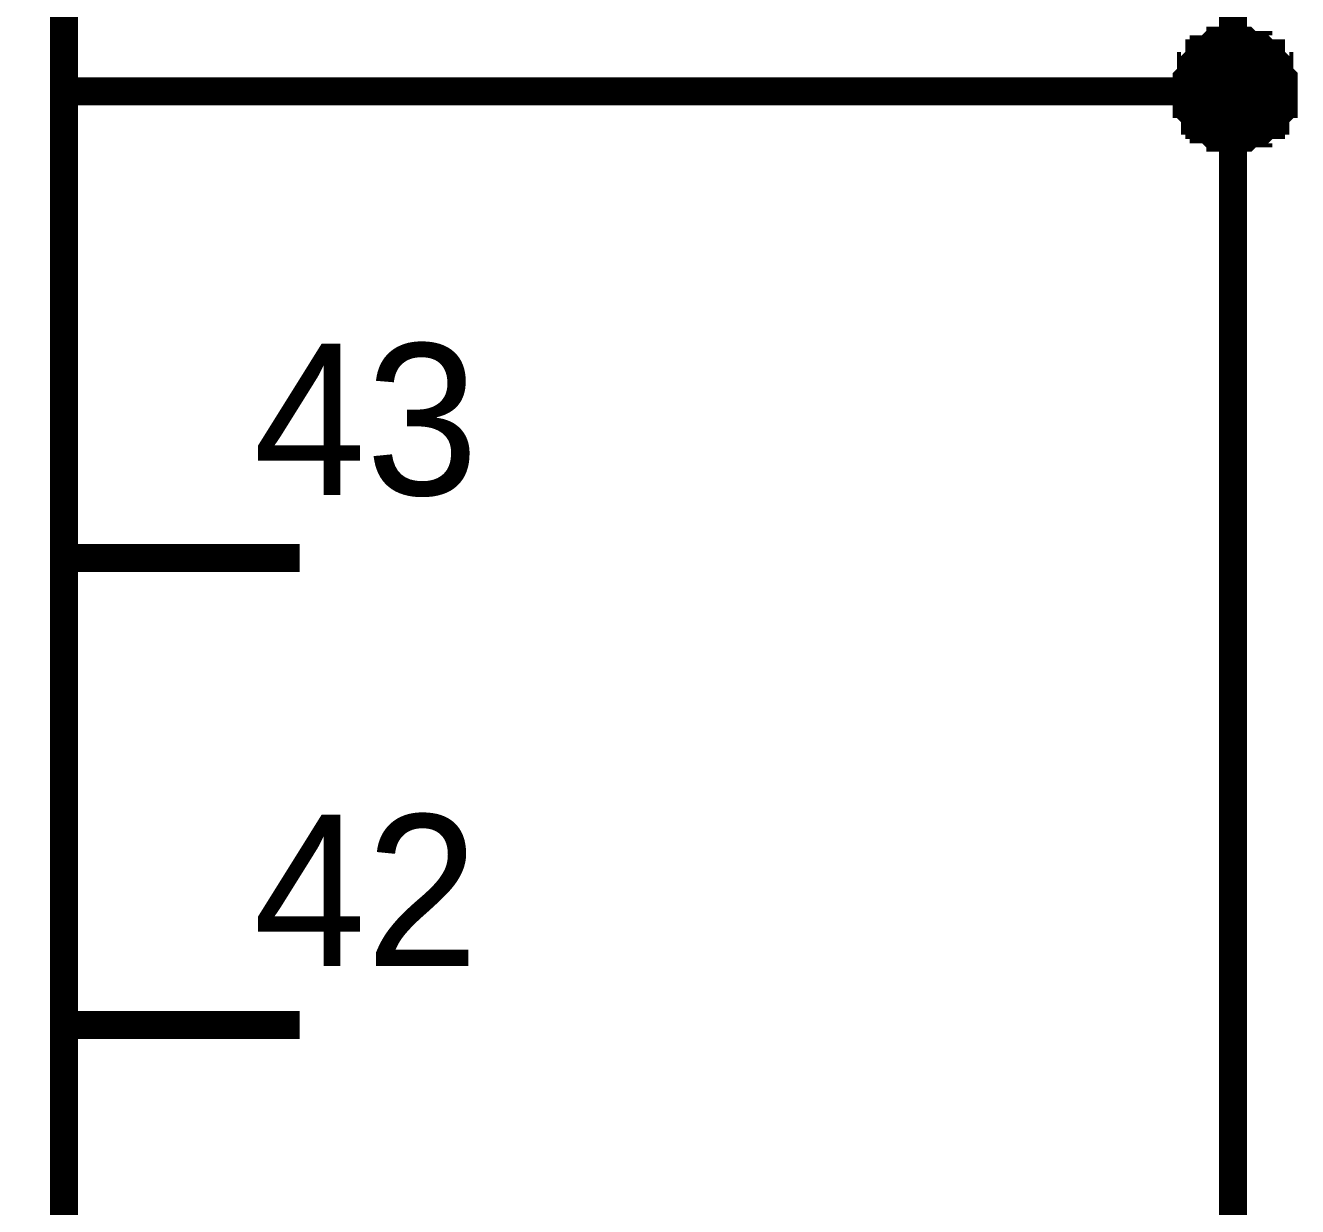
# Model space of a CAD drawing. Header units: millimetres. Extents: x 0 to 841, y 0 to 594.
# Drawn here: x 742.09 to 755.68, y 185.55 to 198.16 of the extents above; entities that cross this region are included whole.
import ezdxf

# ---------------------------------------------------------------- set-up
doc = ezdxf.new("R2010")
doc.units = ezdxf.units.MM
doc.layers.add('Sheet', color=255, linetype='Continuous')

msp = doc.modelspace()

# ---------------------------------------------------------------- linework, layer by layer
at = {"layer": 'Sheet', "const_width": 0.3}
msp.add_lwpolyline([(685.008, 322.469), (742.5, 322.469), (742.5, 147.467), (685.008, 147.467), (685.008, 322.469)], close=True, dxfattribs=at)
at = {"layer": 'Sheet'}
for points, const_width in [([(754.987, 247.5), (754.987, 242.469), (754.987, 207.478), (754.987, 202.492), (754.987, 197.461), (754.987, 172.486), (754.987, 142.481), (754.987, 139.966)], 0.3), ([(754.493, 197.461), (754.493, 197.506), (754.493, 197.506), (754.493, 197.551), (754.493, 197.596), (754.493, 197.596), (754.537, 197.641), (754.537, 197.641), (754.537, 197.686), (754.537, 197.686), (754.537, 197.73), (754.582, 197.73), (754.582, 197.775), (754.582, 197.775), (754.627, 197.82), (754.627, 197.82), (754.627, 197.865), (754.672, 197.865), (754.672, 197.865), (754.672, 197.91), (754.717, 197.91), (754.717, 197.91), (754.762, 197.955), (754.762, 197.955), (754.807, 197.955), (754.807, 197.955), (754.852, 197.955), (754.852, 198), (754.897, 198), (754.897, 198), (754.942, 198), (754.942, 198), (754.987, 198)], 0.3), ([(754.493, 197.461), (754.493, 197.506), (754.493, 197.506), (754.493, 197.551), (754.493, 197.596), (754.493, 197.596), (754.537, 197.641), (754.537, 197.641), (754.537, 197.686), (754.537, 197.686), (754.537, 197.73), (754.582, 197.73), (754.582, 197.775), (754.582, 197.775), (754.627, 197.82), (754.627, 197.82), (754.627, 197.865), (754.672, 197.865), (754.672, 197.865), (754.672, 197.91), (754.717, 197.91), (754.717, 197.91), (754.762, 197.955), (754.762, 197.955), (754.807, 197.955), (754.807, 197.955), (754.852, 197.955), (754.852, 198), (754.897, 198), (754.897, 198), (754.942, 198), (754.942, 198), (754.987, 198)], 0.3), ([(754.493, 197.461), (754.493, 197.506), (754.493, 197.506), (754.493, 197.551), (754.493, 197.596), (754.493, 197.596), (754.537, 197.641), (754.537, 197.641), (754.537, 197.686), (754.537, 197.686), (754.537, 197.73), (754.582, 197.73), (754.582, 197.775), (754.582, 197.775), (754.627, 197.82), (754.627, 197.82), (754.627, 197.865), (754.672, 197.865), (754.672, 197.865), (754.672, 197.91), (754.717, 197.91), (754.717, 197.91), (754.762, 197.955), (754.762, 197.955), (754.807, 197.955), (754.807, 197.955), (754.852, 197.955), (754.852, 198), (754.897, 198), (754.897, 198), (754.942, 198), (754.942, 198), (754.987, 198)], 0.3), ([(754.493, 197.461), (754.493, 197.506), (754.493, 197.506), (754.493, 197.551), (754.493, 197.596), (754.493, 197.596), (754.537, 197.641), (754.537, 197.641), (754.537, 197.686), (754.537, 197.686), (754.537, 197.73), (754.582, 197.73), (754.582, 197.775), (754.582, 197.775), (754.627, 197.82), (754.627, 197.82), (754.627, 197.865), (754.672, 197.865), (754.672, 197.865), (754.672, 197.91), (754.717, 197.91), (754.717, 197.91), (754.762, 197.955), (754.762, 197.955), (754.807, 197.955), (754.807, 197.955), (754.852, 197.955), (754.852, 198), (754.897, 198), (754.897, 198), (754.942, 198), (754.942, 198), (754.987, 198)], 0.3), ([(754.987, 198), (754.987, 198)], 0.3), ([(754.987, 198), (755.032, 198), (755.032, 198), (755.076, 198), (755.121, 198), (755.121, 198), (755.166, 197.955), (755.166, 197.955), (755.211, 197.955), (755.211, 197.955), (755.256, 197.955), (755.256, 197.91), (755.301, 197.91), (755.301, 197.91), (755.346, 197.865), (755.346, 197.865), (755.391, 197.865), (755.391, 197.82), (755.391, 197.82), (755.436, 197.775), (755.436, 197.775), (755.436, 197.73), (755.481, 197.73), (755.481, 197.686), (755.481, 197.686), (755.481, 197.641), (755.481, 197.641), (755.526, 197.596), (755.526, 197.596), (755.526, 197.551), (755.526, 197.506), (755.526, 197.506), (755.526, 197.461)], 0.3), ([(754.987, 198), (754.987, 198)], 0.3), ([(754.987, 198), (755.032, 198), (755.032, 198), (755.076, 198), (755.121, 198), (755.121, 198), (755.166, 197.955), (755.166, 197.955), (755.211, 197.955), (755.211, 197.955), (755.256, 197.955), (755.256, 197.91), (755.301, 197.91), (755.301, 197.91), (755.346, 197.865), (755.346, 197.865), (755.391, 197.865), (755.391, 197.82), (755.391, 197.82), (755.436, 197.775), (755.436, 197.775), (755.436, 197.73), (755.481, 197.73), (755.481, 197.686), (755.481, 197.686), (755.481, 197.641), (755.481, 197.641), (755.526, 197.596), (755.526, 197.596), (755.526, 197.551), (755.526, 197.506), (755.526, 197.506), (755.526, 197.461)], 0.3), ([(754.987, 198), (754.987, 198)], 0.3), ([(754.987, 198), (755.032, 198), (755.032, 198), (755.076, 198), (755.121, 198), (755.121, 198), (755.166, 197.955), (755.166, 197.955), (755.211, 197.955), (755.211, 197.955), (755.256, 197.955), (755.256, 197.91), (755.301, 197.91), (755.301, 197.91), (755.346, 197.865), (755.346, 197.865), (755.391, 197.865), (755.391, 197.82), (755.391, 197.82), (755.436, 197.775), (755.436, 197.775), (755.436, 197.73), (755.481, 197.73), (755.481, 197.686), (755.481, 197.686), (755.481, 197.641), (755.481, 197.641), (755.526, 197.596), (755.526, 197.596), (755.526, 197.551), (755.526, 197.506), (755.526, 197.506), (755.526, 197.461)], 0.3), ([(754.987, 198), (754.987, 198)], 0.3), ([(754.987, 198), (755.032, 198), (755.032, 198), (755.076, 198), (755.121, 198), (755.121, 198), (755.166, 197.955), (755.166, 197.955), (755.211, 197.955), (755.211, 197.955), (755.256, 197.955), (755.256, 197.91), (755.301, 197.91), (755.301, 197.91), (755.346, 197.865), (755.346, 197.865), (755.391, 197.865), (755.391, 197.82), (755.391, 197.82), (755.436, 197.775), (755.436, 197.775), (755.436, 197.73), (755.481, 197.73), (755.481, 197.686), (755.481, 197.686), (755.481, 197.641), (755.481, 197.641), (755.526, 197.596), (755.526, 197.596), (755.526, 197.551), (755.526, 197.506), (755.526, 197.506), (755.526, 197.461)], 0.3), ([(754.493, 197.461), (754.493, 197.506), (754.493, 197.506), (754.493, 197.551), (754.493, 197.596), (754.493, 197.596), (754.537, 197.641), (754.537, 197.641), (754.537, 197.686), (754.537, 197.686), (754.537, 197.73), (754.582, 197.73), (754.582, 197.775), (754.582, 197.775), (754.627, 197.82), (754.627, 197.82), (754.627, 197.865), (754.672, 197.865), (754.672, 197.865), (754.672, 197.91), (754.717, 197.91), (754.717, 197.91), (754.762, 197.955), (754.762, 197.955), (754.807, 197.955), (754.807, 197.955), (754.852, 197.955), (754.852, 198), (754.897, 198), (754.897, 198), (754.942, 198), (754.942, 198), (754.987, 198)], 0.0991), ([(754.493, 197.461), (754.493, 197.506), (754.493, 197.506), (754.493, 197.551), (754.493, 197.596), (754.493, 197.596), (754.537, 197.641), (754.537, 197.641), (754.537, 197.686), (754.537, 197.686), (754.537, 197.73), (754.582, 197.73), (754.582, 197.775), (754.582, 197.775), (754.627, 197.82), (754.627, 197.82), (754.627, 197.865), (754.672, 197.865), (754.672, 197.865), (754.672, 197.91), (754.717, 197.91), (754.717, 197.91), (754.762, 197.955), (754.762, 197.955), (754.807, 197.955), (754.807, 197.955), (754.852, 197.955), (754.852, 198), (754.897, 198), (754.897, 198), (754.942, 198), (754.942, 198), (754.987, 198)], 0.0991), ([(754.493, 197.461), (754.493, 197.506), (754.493, 197.506), (754.493, 197.551), (754.493, 197.596), (754.493, 197.596), (754.537, 197.641), (754.537, 197.641), (754.537, 197.686), (754.537, 197.686), (754.537, 197.73), (754.582, 197.73), (754.582, 197.775), (754.582, 197.775), (754.627, 197.82), (754.627, 197.82), (754.627, 197.865), (754.672, 197.865), (754.672, 197.865), (754.672, 197.91), (754.717, 197.91), (754.717, 197.91), (754.762, 197.955), (754.762, 197.955), (754.807, 197.955), (754.807, 197.955), (754.852, 197.955), (754.852, 198), (754.897, 198), (754.897, 198), (754.942, 198), (754.942, 198), (754.987, 198)], 0.0991), ([(754.493, 197.461), (754.493, 197.506), (754.493, 197.506), (754.493, 197.551), (754.493, 197.596), (754.493, 197.596), (754.537, 197.641), (754.537, 197.641), (754.537, 197.686), (754.537, 197.686), (754.537, 197.73), (754.582, 197.73), (754.582, 197.775), (754.582, 197.775), (754.627, 197.82), (754.627, 197.82), (754.627, 197.865), (754.672, 197.865), (754.672, 197.865), (754.672, 197.91), (754.717, 197.91), (754.717, 197.91), (754.762, 197.955), (754.762, 197.955), (754.807, 197.955), (754.807, 197.955), (754.852, 197.955), (754.852, 198), (754.897, 198), (754.897, 198), (754.942, 198), (754.942, 198), (754.987, 198)], 0.0991), ([(754.987, 198), (754.987, 198)], 0.0991), ([(754.987, 198), (755.032, 198), (755.032, 198), (755.076, 198), (755.121, 198), (755.121, 198), (755.166, 197.955), (755.166, 197.955), (755.211, 197.955), (755.211, 197.955), (755.256, 197.955), (755.256, 197.91), (755.301, 197.91), (755.301, 197.91), (755.346, 197.865), (755.346, 197.865), (755.391, 197.865), (755.391, 197.82), (755.391, 197.82), (755.436, 197.775), (755.436, 197.775), (755.436, 197.73), (755.481, 197.73), (755.481, 197.686), (755.481, 197.686), (755.481, 197.641), (755.481, 197.641), (755.526, 197.596), (755.526, 197.596), (755.526, 197.551), (755.526, 197.506), (755.526, 197.506), (755.526, 197.461)], 0.0991), ([(754.987, 198), (754.987, 198)], 0.0991), ([(754.987, 198), (755.032, 198), (755.032, 198), (755.076, 198), (755.121, 198), (755.121, 198), (755.166, 197.955), (755.166, 197.955), (755.211, 197.955), (755.211, 197.955), (755.256, 197.955), (755.256, 197.91), (755.301, 197.91), (755.301, 197.91), (755.346, 197.865), (755.346, 197.865), (755.391, 197.865), (755.391, 197.82), (755.391, 197.82), (755.436, 197.775), (755.436, 197.775), (755.436, 197.73), (755.481, 197.73), (755.481, 197.686), (755.481, 197.686), (755.481, 197.641), (755.481, 197.641), (755.526, 197.596), (755.526, 197.596), (755.526, 197.551), (755.526, 197.506), (755.526, 197.506), (755.526, 197.461)], 0.0991), ([(754.987, 198), (754.987, 198)], 0.0991), ([(754.987, 198), (755.032, 198), (755.032, 198), (755.076, 198), (755.121, 198), (755.121, 198), (755.166, 197.955), (755.166, 197.955), (755.211, 197.955), (755.211, 197.955), (755.256, 197.955), (755.256, 197.91), (755.301, 197.91), (755.301, 197.91), (755.346, 197.865), (755.346, 197.865), (755.391, 197.865), (755.391, 197.82), (755.391, 197.82), (755.436, 197.775), (755.436, 197.775), (755.436, 197.73), (755.481, 197.73), (755.481, 197.686), (755.481, 197.686), (755.481, 197.641), (755.481, 197.641), (755.526, 197.596), (755.526, 197.596), (755.526, 197.551), (755.526, 197.506), (755.526, 197.506), (755.526, 197.461)], 0.0991), ([(754.987, 198), (754.987, 198)], 0.0991), ([(754.987, 198), (755.032, 198), (755.032, 198), (755.076, 198), (755.121, 198), (755.121, 198), (755.166, 197.955), (755.166, 197.955), (755.211, 197.955), (755.211, 197.955), (755.256, 197.955), (755.256, 197.91), (755.301, 197.91), (755.301, 197.91), (755.346, 197.865), (755.346, 197.865), (755.391, 197.865), (755.391, 197.82), (755.391, 197.82), (755.436, 197.775), (755.436, 197.775), (755.436, 197.73), (755.481, 197.73), (755.481, 197.686), (755.481, 197.686), (755.481, 197.641), (755.481, 197.641), (755.526, 197.596), (755.526, 197.596), (755.526, 197.551), (755.526, 197.506), (755.526, 197.506), (755.526, 197.461)], 0.0991), ([(742.5, 197.461), (745.015, 197.461)], 0.3), ([(745.015, 197.461), (754.987, 197.461)], 0.3), ([(754.987, 196.967), (754.942, 196.967), (754.942, 196.967), (754.897, 196.967), (754.897, 196.967), (754.852, 196.967), (754.852, 197.012), (754.807, 197.012), (754.807, 197.012), (754.762, 197.012), (754.762, 197.012), (754.717, 197.057), (754.717, 197.057), (754.672, 197.057), (754.672, 197.102), (754.672, 197.102), (754.627, 197.102), (754.627, 197.147), (754.627, 197.147), (754.582, 197.147), (754.582, 197.191), (754.582, 197.191), (754.537, 197.236), (754.537, 197.236), (754.537, 197.281), (754.537, 197.281), (754.537, 197.326), (754.493, 197.326), (754.493, 197.371), (754.493, 197.371), (754.493, 197.416), (754.493, 197.416), (754.493, 197.461)], 0.3), ([(754.493, 197.461), (754.493, 197.461)], 0.3), ([(754.987, 196.967), (754.942, 196.967), (754.942, 196.967), (754.897, 196.967), (754.897, 196.967), (754.852, 196.967), (754.852, 197.012), (754.807, 197.012), (754.807, 197.012), (754.762, 197.012), (754.762, 197.012), (754.717, 197.057), (754.717, 197.057), (754.672, 197.057), (754.672, 197.102), (754.672, 197.102), (754.627, 197.102), (754.627, 197.147), (754.627, 197.147), (754.582, 197.147), (754.582, 197.191), (754.582, 197.191), (754.537, 197.236), (754.537, 197.236), (754.537, 197.281), (754.537, 197.281), (754.537, 197.326), (754.493, 197.326), (754.493, 197.371), (754.493, 197.371), (754.493, 197.416), (754.493, 197.416), (754.493, 197.461)], 0.3), ([(754.493, 197.461), (754.493, 197.461)], 0.3), ([(754.987, 196.967), (754.942, 196.967), (754.942, 196.967), (754.897, 196.967), (754.897, 196.967), (754.852, 196.967), (754.852, 197.012), (754.807, 197.012), (754.807, 197.012), (754.762, 197.012), (754.762, 197.012), (754.717, 197.057), (754.717, 197.057), (754.672, 197.057), (754.672, 197.102), (754.672, 197.102), (754.627, 197.102), (754.627, 197.147), (754.627, 197.147), (754.582, 197.147), (754.582, 197.191), (754.582, 197.191), (754.537, 197.236), (754.537, 197.236), (754.537, 197.281), (754.537, 197.281), (754.537, 197.326), (754.493, 197.326), (754.493, 197.371), (754.493, 197.371), (754.493, 197.416), (754.493, 197.416), (754.493, 197.461)], 0.3), ([(754.493, 197.461), (754.493, 197.461)], 0.3), ([(754.987, 196.967), (754.942, 196.967), (754.942, 196.967), (754.897, 196.967), (754.897, 196.967), (754.852, 196.967), (754.852, 197.012), (754.807, 197.012), (754.807, 197.012), (754.762, 197.012), (754.762, 197.012), (754.717, 197.057), (754.717, 197.057), (754.672, 197.057), (754.672, 197.102), (754.672, 197.102), (754.627, 197.102), (754.627, 197.147), (754.627, 197.147), (754.582, 197.147), (754.582, 197.191), (754.582, 197.191), (754.537, 197.236), (754.537, 197.236), (754.537, 197.281), (754.537, 197.281), (754.537, 197.326), (754.493, 197.326), (754.493, 197.371), (754.493, 197.371), (754.493, 197.416), (754.493, 197.416), (754.493, 197.461)], 0.3), ([(754.493, 197.461), (754.493, 197.461)], 0.3), ([(755.526, 197.461), (755.526, 197.416), (755.526, 197.416), (755.526, 197.371), (755.526, 197.371), (755.526, 197.326), (755.481, 197.326), (755.481, 197.281), (755.481, 197.281), (755.481, 197.236), (755.481, 197.236), (755.436, 197.191), (755.436, 197.191), (755.436, 197.147), (755.391, 197.147), (755.391, 197.147), (755.391, 197.102), (755.346, 197.102), (755.346, 197.102), (755.301, 197.057), (755.301, 197.057), (755.256, 197.057), (755.256, 197.012), (755.211, 197.012), (755.211, 197.012), (755.166, 197.012), (755.166, 197.012), (755.121, 196.967), (755.121, 196.967), (755.076, 196.967), (755.032, 196.967), (755.032, 196.967), (754.987, 196.967)], 0.3), ([(755.526, 197.461), (755.526, 197.416), (755.526, 197.416), (755.526, 197.371), (755.526, 197.371), (755.526, 197.326), (755.481, 197.326), (755.481, 197.281), (755.481, 197.281), (755.481, 197.236), (755.481, 197.236), (755.436, 197.191), (755.436, 197.191), (755.436, 197.147), (755.391, 197.147), (755.391, 197.147), (755.391, 197.102), (755.346, 197.102), (755.346, 197.102), (755.301, 197.057), (755.301, 197.057), (755.256, 197.057), (755.256, 197.012), (755.211, 197.012), (755.211, 197.012), (755.166, 197.012), (755.166, 197.012), (755.121, 196.967), (755.121, 196.967), (755.076, 196.967), (755.032, 196.967), (755.032, 196.967), (754.987, 196.967)], 0.3), ([(755.526, 197.461), (755.526, 197.416), (755.526, 197.416), (755.526, 197.371), (755.526, 197.371), (755.526, 197.326), (755.481, 197.326), (755.481, 197.281), (755.481, 197.281), (755.481, 197.236), (755.481, 197.236), (755.436, 197.191), (755.436, 197.191), (755.436, 197.147), (755.391, 197.147), (755.391, 197.147), (755.391, 197.102), (755.346, 197.102), (755.346, 197.102), (755.301, 197.057), (755.301, 197.057), (755.256, 197.057), (755.256, 197.012), (755.211, 197.012), (755.211, 197.012), (755.166, 197.012), (755.166, 197.012), (755.121, 196.967), (755.121, 196.967), (755.076, 196.967), (755.032, 196.967), (755.032, 196.967), (754.987, 196.967)], 0.3), ([(755.526, 197.461), (755.526, 197.416), (755.526, 197.416), (755.526, 197.371), (755.526, 197.371), (755.526, 197.326), (755.481, 197.326), (755.481, 197.281), (755.481, 197.281), (755.481, 197.236), (755.481, 197.236), (755.436, 197.191), (755.436, 197.191), (755.436, 197.147), (755.391, 197.147), (755.391, 197.147), (755.391, 197.102), (755.346, 197.102), (755.346, 197.102), (755.301, 197.057), (755.301, 197.057), (755.256, 197.057), (755.256, 197.012), (755.211, 197.012), (755.211, 197.012), (755.166, 197.012), (755.166, 197.012), (755.121, 196.967), (755.121, 196.967), (755.076, 196.967), (755.032, 196.967), (755.032, 196.967), (754.987, 196.967)], 0.3), ([(755.526, 197.461), (755.526, 197.461), (755.526, 197.461), (755.526, 197.461), (755.526, 197.461), (755.526, 197.461), (755.526, 197.461), (755.526, 197.461), (755.526, 197.461), (755.526, 197.461), (755.526, 197.461), (755.526, 197.461), (755.526, 197.461), (755.526, 197.461), (755.526, 197.461), (755.526, 197.461), (755.526, 197.461), (755.526, 197.461), (755.526, 197.461), (755.526, 197.461), (755.526, 197.461), (755.526, 197.461), (755.526, 197.461), (755.526, 197.461), (755.526, 197.461), (755.526, 197.461), (755.526, 197.461), (755.526, 197.461), (755.526, 197.461), (755.526, 197.461), (755.526, 197.461), (755.526, 197.461), (755.526, 197.461)], 0.3), ([(755.526, 197.461), (755.526, 197.461)], 0.3), ([(755.526, 197.461), (755.526, 197.461), (755.526, 197.461), (755.526, 197.461), (755.526, 197.461), (755.526, 197.461), (755.526, 197.461), (755.526, 197.461), (755.526, 197.461), (755.526, 197.461), (755.526, 197.461), (755.526, 197.461), (755.526, 197.461), (755.526, 197.461), (755.526, 197.461), (755.526, 197.461), (755.526, 197.461), (755.526, 197.461), (755.526, 197.461), (755.526, 197.461), (755.526, 197.461), (755.526, 197.461), (755.526, 197.461), (755.526, 197.461), (755.526, 197.461), (755.526, 197.461), (755.526, 197.461), (755.526, 197.461), (755.526, 197.461), (755.526, 197.461), (755.526, 197.461), (755.526, 197.461), (755.526, 197.461)], 0.3), ([(755.526, 197.461), (755.526, 197.461)], 0.3), ([(755.526, 197.461), (755.526, 197.461), (755.526, 197.461), (755.526, 197.461), (755.526, 197.461), (755.526, 197.461), (755.526, 197.461), (755.526, 197.461), (755.526, 197.461), (755.526, 197.461), (755.526, 197.461), (755.526, 197.461), (755.526, 197.461), (755.526, 197.461), (755.526, 197.461), (755.526, 197.461), (755.526, 197.461), (755.526, 197.461), (755.526, 197.461), (755.526, 197.461), (755.526, 197.461), (755.526, 197.461), (755.526, 197.461), (755.526, 197.461), (755.526, 197.461), (755.526, 197.461), (755.526, 197.461), (755.526, 197.461), (755.526, 197.461), (755.526, 197.461), (755.526, 197.461), (755.526, 197.461), (755.526, 197.461)], 0.3), ([(755.526, 197.461), (755.526, 197.461)], 0.3), ([(755.526, 197.461), (755.526, 197.461), (755.526, 197.461), (755.526, 197.461), (755.526, 197.461), (755.526, 197.461), (755.526, 197.461), (755.526, 197.461), (755.526, 197.461), (755.526, 197.461), (755.526, 197.461), (755.526, 197.461), (755.526, 197.461), (755.526, 197.461), (755.526, 197.461), (755.526, 197.461), (755.526, 197.461), (755.526, 197.461), (755.526, 197.461), (755.526, 197.461), (755.526, 197.461), (755.526, 197.461), (755.526, 197.461), (755.526, 197.461), (755.526, 197.461), (755.526, 197.461), (755.526, 197.461), (755.526, 197.461), (755.526, 197.461), (755.526, 197.461), (755.526, 197.461), (755.526, 197.461), (755.526, 197.461)], 0.3), ([(755.526, 197.461), (755.526, 197.461)], 0.3), ([(754.987, 196.967), (754.942, 196.967), (754.942, 196.967), (754.897, 196.967), (754.897, 196.967), (754.852, 196.967), (754.852, 197.012), (754.807, 197.012), (754.807, 197.012), (754.762, 197.012), (754.762, 197.012), (754.717, 197.057), (754.717, 197.057), (754.672, 197.057), (754.672, 197.102), (754.672, 197.102), (754.627, 197.102), (754.627, 197.147), (754.627, 197.147), (754.582, 197.147), (754.582, 197.191), (754.582, 197.191), (754.537, 197.236), (754.537, 197.236), (754.537, 197.281), (754.537, 197.281), (754.537, 197.326), (754.493, 197.326), (754.493, 197.371), (754.493, 197.371), (754.493, 197.416), (754.493, 197.416), (754.493, 197.461)], 0.0991), ([(754.493, 197.461), (754.493, 197.461)], 0.0991), ([(754.987, 196.967), (754.942, 196.967), (754.942, 196.967), (754.897, 196.967), (754.897, 196.967), (754.852, 196.967), (754.852, 197.012), (754.807, 197.012), (754.807, 197.012), (754.762, 197.012), (754.762, 197.012), (754.717, 197.057), (754.717, 197.057), (754.672, 197.057), (754.672, 197.102), (754.672, 197.102), (754.627, 197.102), (754.627, 197.147), (754.627, 197.147), (754.582, 197.147), (754.582, 197.191), (754.582, 197.191), (754.537, 197.236), (754.537, 197.236), (754.537, 197.281), (754.537, 197.281), (754.537, 197.326), (754.493, 197.326), (754.493, 197.371), (754.493, 197.371), (754.493, 197.416), (754.493, 197.416), (754.493, 197.461)], 0.0991), ([(754.493, 197.461), (754.493, 197.461)], 0.0991), ([(754.987, 196.967), (754.942, 196.967), (754.942, 196.967), (754.897, 196.967), (754.897, 196.967), (754.852, 196.967), (754.852, 197.012), (754.807, 197.012), (754.807, 197.012), (754.762, 197.012), (754.762, 197.012), (754.717, 197.057), (754.717, 197.057), (754.672, 197.057), (754.672, 197.102), (754.672, 197.102), (754.627, 197.102), (754.627, 197.147), (754.627, 197.147), (754.582, 197.147), (754.582, 197.191), (754.582, 197.191), (754.537, 197.236), (754.537, 197.236), (754.537, 197.281), (754.537, 197.281), (754.537, 197.326), (754.493, 197.326), (754.493, 197.371), (754.493, 197.371), (754.493, 197.416), (754.493, 197.416), (754.493, 197.461)], 0.0991), ([(754.493, 197.461), (754.493, 197.461)], 0.0991), ([(754.987, 196.967), (754.942, 196.967), (754.942, 196.967), (754.897, 196.967), (754.897, 196.967), (754.852, 196.967), (754.852, 197.012), (754.807, 197.012), (754.807, 197.012), (754.762, 197.012), (754.762, 197.012), (754.717, 197.057), (754.717, 197.057), (754.672, 197.057), (754.672, 197.102), (754.672, 197.102), (754.627, 197.102), (754.627, 197.147), (754.627, 197.147), (754.582, 197.147), (754.582, 197.191), (754.582, 197.191), (754.537, 197.236), (754.537, 197.236), (754.537, 197.281), (754.537, 197.281), (754.537, 197.326), (754.493, 197.326), (754.493, 197.371), (754.493, 197.371), (754.493, 197.416), (754.493, 197.416), (754.493, 197.461)], 0.0991), ([(754.493, 197.461), (754.493, 197.461)], 0.0991), ([(755.526, 197.461), (755.526, 197.416), (755.526, 197.416), (755.526, 197.371), (755.526, 197.371), (755.526, 197.326), (755.481, 197.326), (755.481, 197.281), (755.481, 197.281), (755.481, 197.236), (755.481, 197.236), (755.436, 197.191), (755.436, 197.191), (755.436, 197.147), (755.391, 197.147), (755.391, 197.147), (755.391, 197.102), (755.346, 197.102), (755.346, 197.102), (755.301, 197.057), (755.301, 197.057), (755.256, 197.057), (755.256, 197.012), (755.211, 197.012), (755.211, 197.012), (755.166, 197.012), (755.166, 197.012), (755.121, 196.967), (755.121, 196.967), (755.076, 196.967), (755.032, 196.967), (755.032, 196.967), (754.987, 196.967)], 0.0991), ([(755.526, 197.461), (755.526, 197.416), (755.526, 197.416), (755.526, 197.371), (755.526, 197.371), (755.526, 197.326), (755.481, 197.326), (755.481, 197.281), (755.481, 197.281), (755.481, 197.236), (755.481, 197.236), (755.436, 197.191), (755.436, 197.191), (755.436, 197.147), (755.391, 197.147), (755.391, 197.147), (755.391, 197.102), (755.346, 197.102), (755.346, 197.102), (755.301, 197.057), (755.301, 197.057), (755.256, 197.057), (755.256, 197.012), (755.211, 197.012), (755.211, 197.012), (755.166, 197.012), (755.166, 197.012), (755.121, 196.967), (755.121, 196.967), (755.076, 196.967), (755.032, 196.967), (755.032, 196.967), (754.987, 196.967)], 0.0991), ([(755.526, 197.461), (755.526, 197.416), (755.526, 197.416), (755.526, 197.371), (755.526, 197.371), (755.526, 197.326), (755.481, 197.326), (755.481, 197.281), (755.481, 197.281), (755.481, 197.236), (755.481, 197.236), (755.436, 197.191), (755.436, 197.191), (755.436, 197.147), (755.391, 197.147), (755.391, 197.147), (755.391, 197.102), (755.346, 197.102), (755.346, 197.102), (755.301, 197.057), (755.301, 197.057), (755.256, 197.057), (755.256, 197.012), (755.211, 197.012), (755.211, 197.012), (755.166, 197.012), (755.166, 197.012), (755.121, 196.967), (755.121, 196.967), (755.076, 196.967), (755.032, 196.967), (755.032, 196.967), (754.987, 196.967)], 0.0991), ([(755.526, 197.461), (755.526, 197.416), (755.526, 197.416), (755.526, 197.371), (755.526, 197.371), (755.526, 197.326), (755.481, 197.326), (755.481, 197.281), (755.481, 197.281), (755.481, 197.236), (755.481, 197.236), (755.436, 197.191), (755.436, 197.191), (755.436, 197.147), (755.391, 197.147), (755.391, 197.147), (755.391, 197.102), (755.346, 197.102), (755.346, 197.102), (755.301, 197.057), (755.301, 197.057), (755.256, 197.057), (755.256, 197.012), (755.211, 197.012), (755.211, 197.012), (755.166, 197.012), (755.166, 197.012), (755.121, 196.967), (755.121, 196.967), (755.076, 196.967), (755.032, 196.967), (755.032, 196.967), (754.987, 196.967)], 0.0991), ([(755.526, 197.461), (755.526, 197.461), (755.526, 197.461), (755.526, 197.461), (755.526, 197.461), (755.526, 197.461), (755.526, 197.461), (755.526, 197.461), (755.526, 197.461), (755.526, 197.461), (755.526, 197.461), (755.526, 197.461), (755.526, 197.461), (755.526, 197.461), (755.526, 197.461), (755.526, 197.461), (755.526, 197.461), (755.526, 197.461), (755.526, 197.461), (755.526, 197.461), (755.526, 197.461), (755.526, 197.461), (755.526, 197.461), (755.526, 197.461), (755.526, 197.461), (755.526, 197.461), (755.526, 197.461), (755.526, 197.461), (755.526, 197.461), (755.526, 197.461), (755.526, 197.461), (755.526, 197.461), (755.526, 197.461)], 0.0991), ([(755.526, 197.461), (755.526, 197.461)], 0.0991), ([(755.526, 197.461), (755.526, 197.461), (755.526, 197.461), (755.526, 197.461), (755.526, 197.461), (755.526, 197.461), (755.526, 197.461), (755.526, 197.461), (755.526, 197.461), (755.526, 197.461), (755.526, 197.461), (755.526, 197.461), (755.526, 197.461), (755.526, 197.461), (755.526, 197.461), (755.526, 197.461), (755.526, 197.461), (755.526, 197.461), (755.526, 197.461), (755.526, 197.461), (755.526, 197.461), (755.526, 197.461), (755.526, 197.461), (755.526, 197.461), (755.526, 197.461), (755.526, 197.461), (755.526, 197.461), (755.526, 197.461), (755.526, 197.461), (755.526, 197.461), (755.526, 197.461), (755.526, 197.461), (755.526, 197.461)], 0.0991), ([(755.526, 197.461), (755.526, 197.461)], 0.0991), ([(755.526, 197.461), (755.526, 197.461), (755.526, 197.461), (755.526, 197.461), (755.526, 197.461), (755.526, 197.461), (755.526, 197.461), (755.526, 197.461), (755.526, 197.461), (755.526, 197.461), (755.526, 197.461), (755.526, 197.461), (755.526, 197.461), (755.526, 197.461), (755.526, 197.461), (755.526, 197.461), (755.526, 197.461), (755.526, 197.461), (755.526, 197.461), (755.526, 197.461), (755.526, 197.461), (755.526, 197.461), (755.526, 197.461), (755.526, 197.461), (755.526, 197.461), (755.526, 197.461), (755.526, 197.461), (755.526, 197.461), (755.526, 197.461), (755.526, 197.461), (755.526, 197.461), (755.526, 197.461), (755.526, 197.461)], 0.0991), ([(755.526, 197.461), (755.526, 197.461)], 0.0991), ([(755.526, 197.461), (755.526, 197.461), (755.526, 197.461), (755.526, 197.461), (755.526, 197.461), (755.526, 197.461), (755.526, 197.461), (755.526, 197.461), (755.526, 197.461), (755.526, 197.461), (755.526, 197.461), (755.526, 197.461), (755.526, 197.461), (755.526, 197.461), (755.526, 197.461), (755.526, 197.461), (755.526, 197.461), (755.526, 197.461), (755.526, 197.461), (755.526, 197.461), (755.526, 197.461), (755.526, 197.461), (755.526, 197.461), (755.526, 197.461), (755.526, 197.461), (755.526, 197.461), (755.526, 197.461), (755.526, 197.461), (755.526, 197.461), (755.526, 197.461), (755.526, 197.461), (755.526, 197.461), (755.526, 197.461)], 0.0991), ([(755.526, 197.461), (755.526, 197.461)], 0.0991), ([(742.5, 192.475), (745.015, 192.475)], 0.3), ([(742.5, 187.489), (745.015, 187.489)], 0.3)]:
    msp.add_lwpolyline(points, dxfattribs=dict(at, const_width=const_width))
at = {"layer": 'Sheet', "const_width": 0.508}
msp.add_lwpolyline([(754.746, 197.5, 1), (755.254, 197.5, 1)], format="xyb", close=True, dxfattribs=at)

# ---------------------------------------------------------------- texts
at = {"layer": 'Sheet'}
for s, p in [('43', (744.521, 193.149)), ('42', (744.521, 188.118))]:
    msp.add_text(s, height=1.6171, dxfattribs=at).set_placement(p)

doc.saveas('drawing.dxf')
